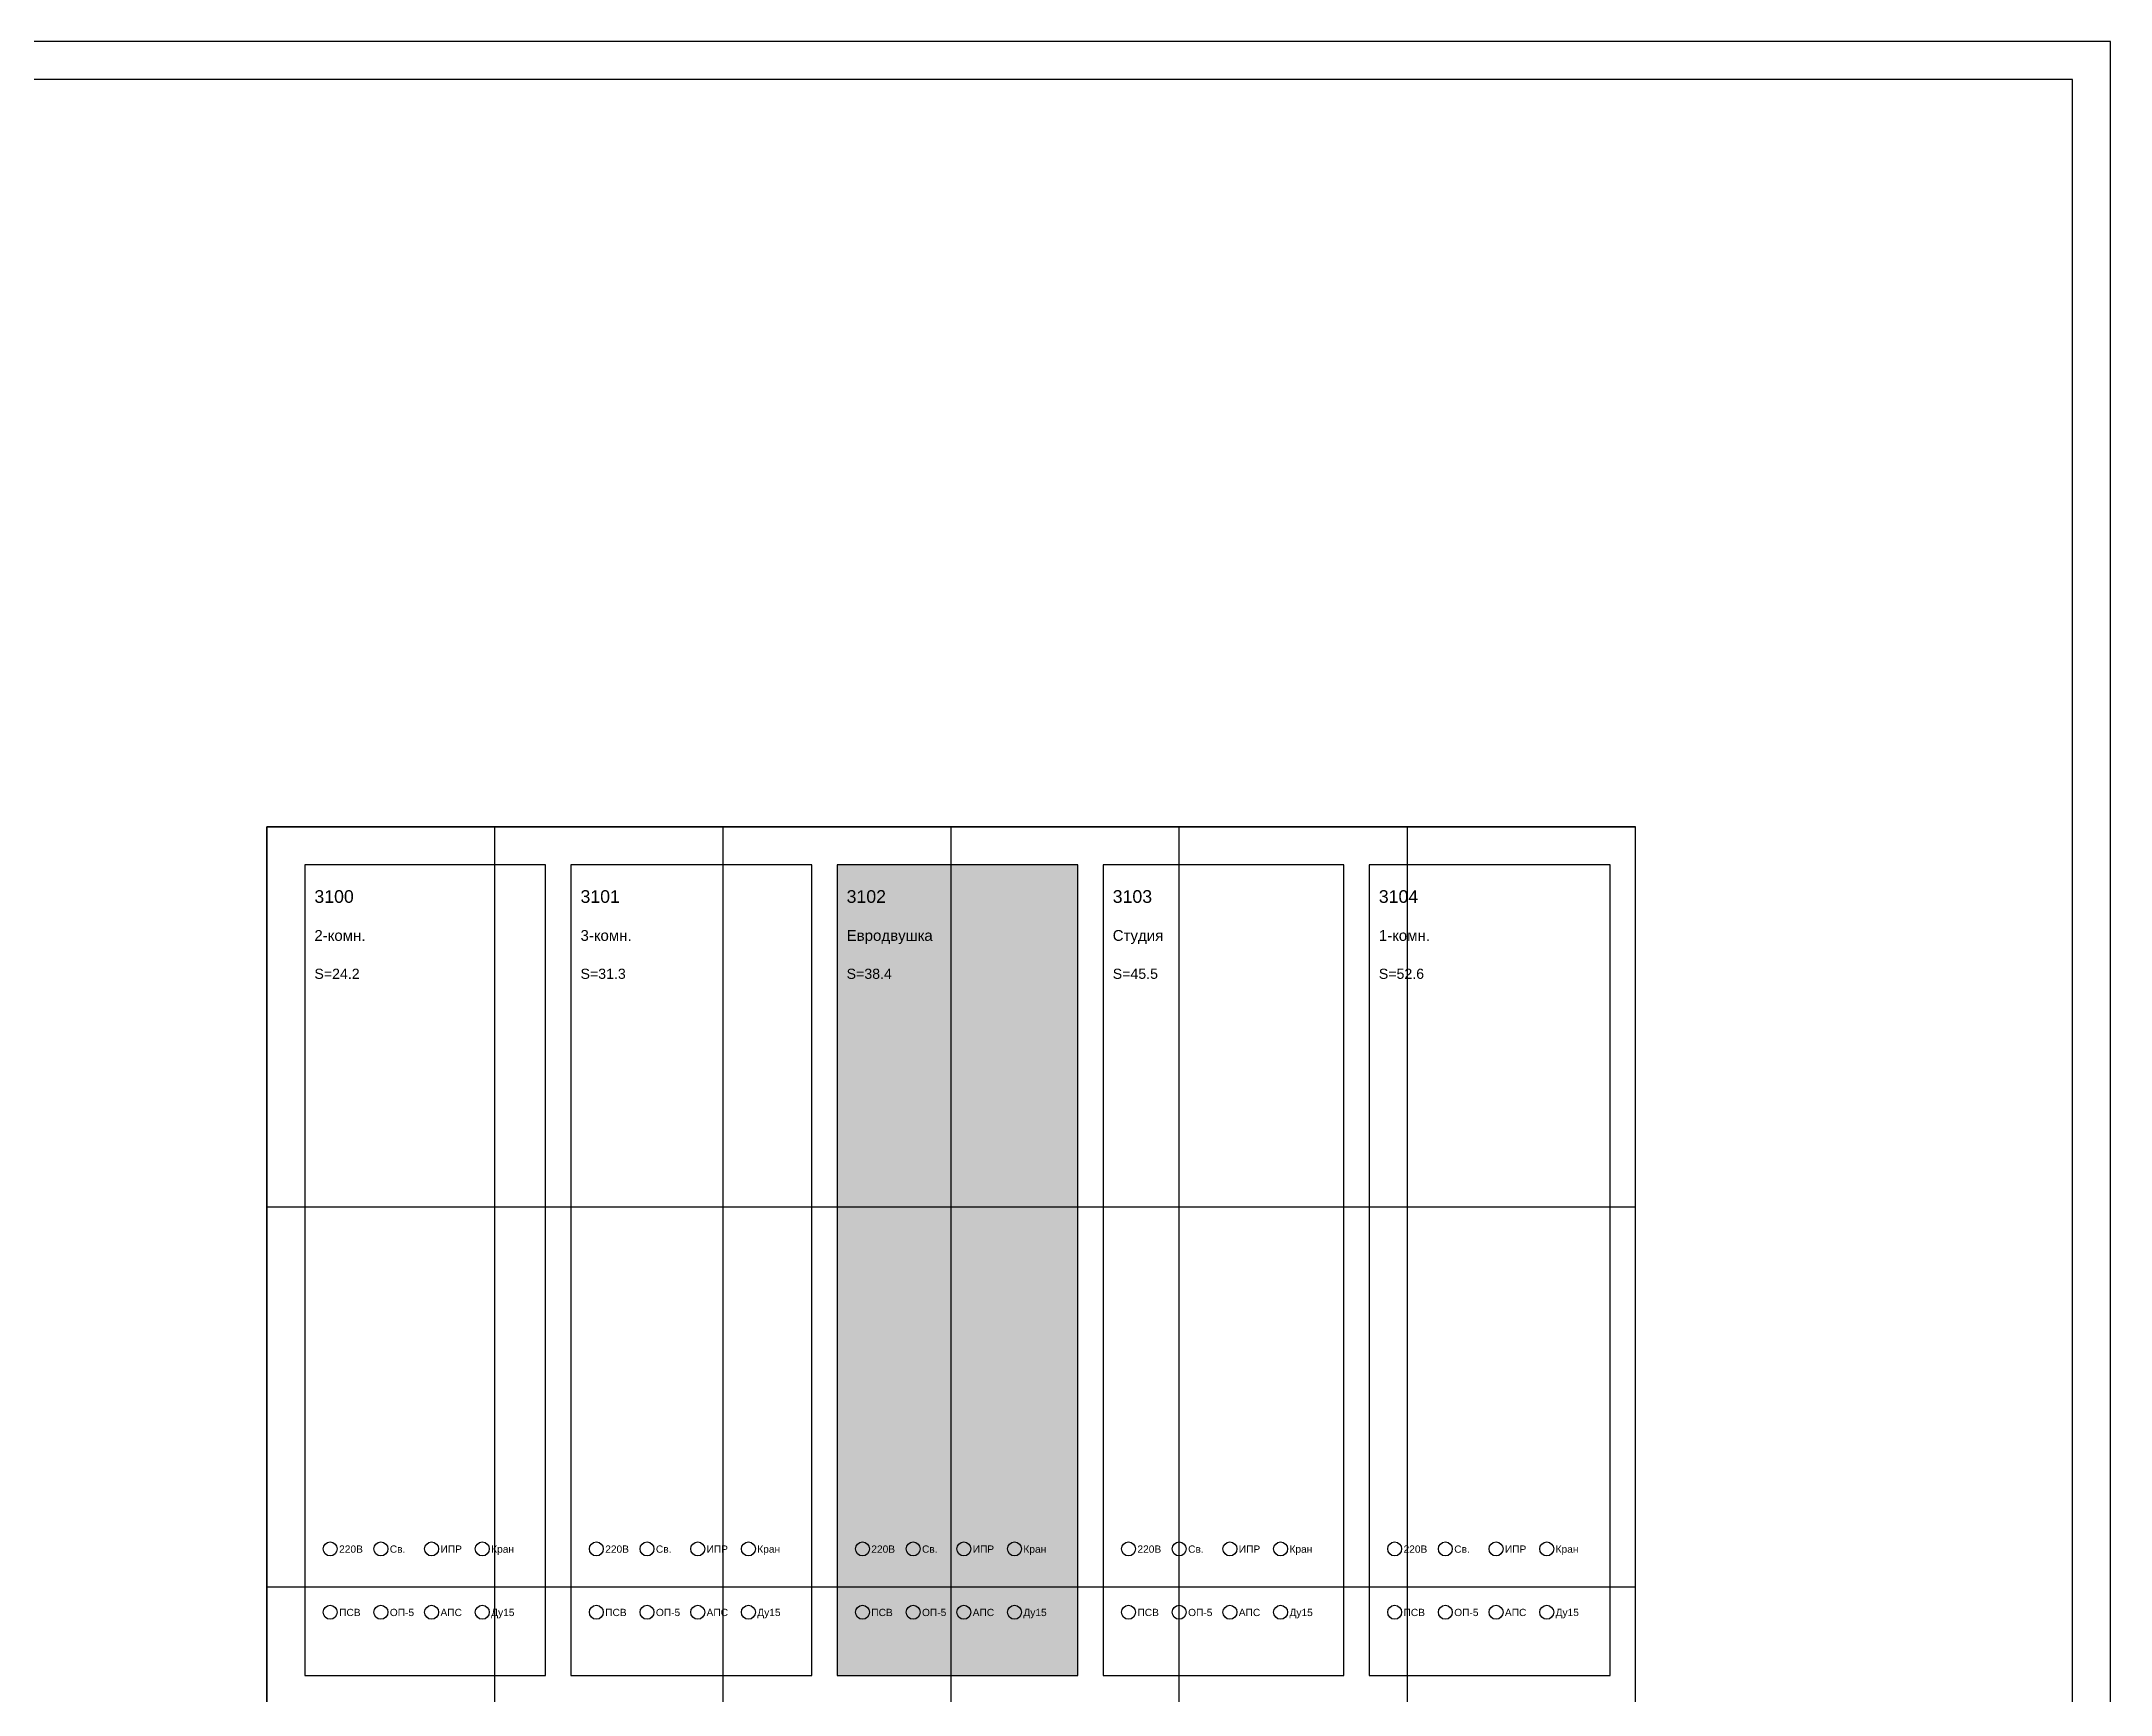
# Model space of a CAD drawing. Header units: millimetres. Extents: x 0 to 7008, y 0 to 594.
# Drawn here: x 514.4 to 841, y 333 to 594 of the extents above; entities that cross this region are included whole.
import ezdxf

# ---------------------------------------------------------------- set-up
doc = ezdxf.new("R2010")
doc.units = ezdxf.units.MM
for name, color, linetype in [('GRAPH', 7, 'Continuous'), ('TABLE_FILL', 8, 'Continuous'), ('TEXT', 2, 'Continuous')]:
    doc.layers.add(name, color=color, linetype=linetype)
doc.styles.get("Standard").update_dxf_attribs({"font": 'arial.ttf'})

msp = doc.modelspace()

# ---------------------------------------------------------------- hatches: boundary and pattern name
at = {"layer": 'TABLE_FILL'}
msp.add_hatch(color=7, dxfattribs=at).paths.add_polyline_path([(640, 336), (678, 336), (678, 464), (640, 464)])

# ---------------------------------------------------------------- linework, layer by layer
at = {"layer": 'GRAPH'}
for p, q in [((835, 588), (6, 588)), ((835, 6), (835, 588)), ((550, 110), (550, 470)), ((550, 470), (766, 470)), ((766, 470), (550, 470)), ((550, 470), (550, 110)), ((586, 110), (586, 470)), ((622, 110), (622, 470)), ((658, 110), (658, 470)), ((694, 110), (694, 470)), ((730, 110), (730, 470)), ((766, 110), (766, 470)), ((766, 110), (766, 470)), ((594, 464), (556, 464)), ((556, 464), (556, 336)), ((594, 336), (594, 464)), ((636, 464), (598, 464)), ((598, 464), (598, 336)), ((636, 336), (636, 464)), ((678, 464), (640, 464)), ((640, 464), (640, 336)), ((678, 336), (678, 464)), ((720, 464), (682, 464)), ((682, 464), (682, 336)), ((720, 336), (720, 464)), ((762, 464), (724, 464)), ((724, 464), (724, 336)), ((762, 336), (762, 464)), ((550, 410), (766, 410)), ((550, 350), (766, 350)), ((556, 336), (594, 336)), ((598, 336), (636, 336)), ((640, 336), (678, 336)), ((682, 336), (720, 336)), ((724, 336), (762, 336))]:
    msp.add_line(p, q, dxfattribs=at)
msp.add_lwpolyline([(0, 0), (841, 0), (841, 594), (0, 594)], close=True, dxfattribs=at)
for centre in [(560, 356), (568, 356), (576, 356), (584, 356), (602, 356), (610, 356), (618, 356), (626, 356), (644, 356), (652, 356), (660, 356), (668, 356), (686, 356), (694, 356), (702, 356), (710, 356), (728, 356), (736, 356), (744, 356), (752, 356), (560, 346), (568, 346), (576, 346), (584, 346), (602, 346), (610, 346), (618, 346), (626, 346), (644, 346), (652, 346), (660, 346), (668, 346), (686, 346), (694, 346), (702, 346), (710, 346), (728, 346), (736, 346), (744, 346), (752, 346)]:
    msp.add_circle(centre, 1.1, dxfattribs=at)

# ---------------------------------------------------------------- texts
at = {"layer": 'TEXT'}
for s, height, p in [('3100', 2, (557.5, 458)), ('3101', 2, (599.5, 458)), ('3102', 2, (641.5, 458)), ('3103', 2, (683.5, 458)), ('3104', 2, (725.5, 458)), ('2-комн.', 1.7, (557.5, 452)), ('3-комн.', 1.7, (599.5, 452)), ('Евродвушка', 1.7, (641.5, 452)), ('Студия', 1.7, (683.5, 452)), ('1-комн.', 1.7, (725.5, 452)), ('S=24.2', 1.6, (557.5, 446)), ('S=31.3', 1.6, (599.5, 446)), ('S=38.4', 1.6, (641.5, 446)), ('S=45.5', 1.6, (683.5, 446)), ('S=52.6', 1.6, (725.5, 446)), ('220В', 1.15, (561.4, 355.4)), ('Св.', 1.15, (569.4, 355.4)), ('ИПР', 1.15, (577.4, 355.4)), ('Кран', 1.15, (585.4, 355.4)), ('220В', 1.15, (603.4, 355.4)), ('Св.', 1.15, (611.4, 355.4)), ('ИПР', 1.15, (619.4, 355.4)), ('Кран', 1.15, (627.4, 355.4)), ('220В', 1.15, (645.4, 355.4)), ('Св.', 1.15, (653.4, 355.4)), ('ИПР', 1.15, (661.4, 355.4)), ('Кран', 1.15, (669.4, 355.4)), ('220В', 1.15, (687.4, 355.4)), ('Св.', 1.15, (695.4, 355.4)), ('ИПР', 1.15, (703.4, 355.4)), ('Кран', 1.15, (711.4, 355.4)), ('220В', 1.15, (729.4, 355.4)), ('Св.', 1.15, (737.4, 355.4)), ('ИПР', 1.15, (745.4, 355.4)), ('Кран', 1.15, (753.4, 355.4)), ('ПСВ', 1.15, (561.4, 345.4)), ('ОП-5', 1.15, (569.4, 345.4)), ('АПС', 1.15, (577.4, 345.4)), ('Ду15', 1.15, (585.4, 345.4)), ('ПСВ', 1.15, (603.4, 345.4)), ('ОП-5', 1.15, (611.4, 345.4)), ('АПС', 1.15, (619.4, 345.4)), ('Ду15', 1.15, (627.4, 345.4)), ('ПСВ', 1.15, (645.4, 345.4)), ('ОП-5', 1.15, (653.4, 345.4)), ('АПС', 1.15, (661.4, 345.4)), ('Ду15', 1.15, (669.4, 345.4)), ('ПСВ', 1.15, (687.4, 345.4)), ('ОП-5', 1.15, (695.4, 345.4)), ('АПС', 1.15, (703.4, 345.4)), ('Ду15', 1.15, (711.4, 345.4)), ('ПСВ', 1.15, (729.4, 345.4)), ('ОП-5', 1.15, (737.4, 345.4)), ('АПС', 1.15, (745.4, 345.4)), ('Ду15', 1.15, (753.4, 345.4))]:
    msp.add_text(s, height=height, dxfattribs=at).set_placement(p)

doc.saveas('drawing.dxf')
